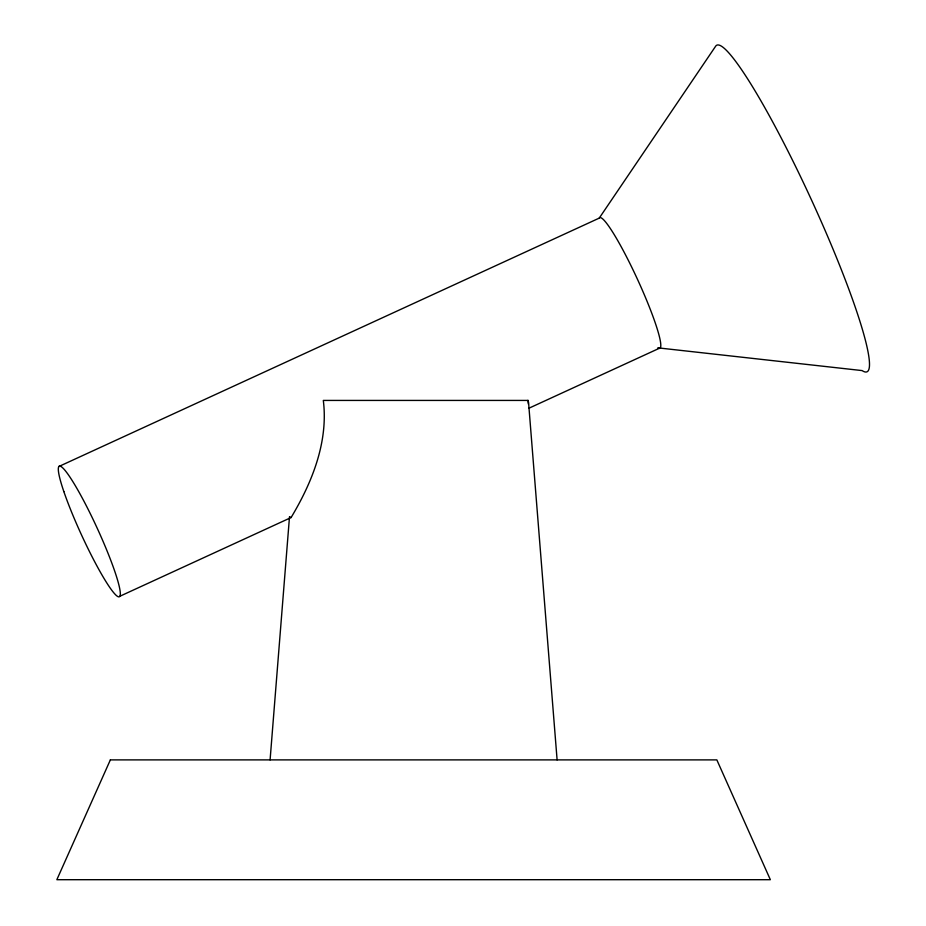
<?xml version="1.0" encoding="UTF-8"?>
<svg xmlns="http://www.w3.org/2000/svg" width="926" height="926" viewBox="0 0 926 926"><rect width="100%" height="100%" fill="white"/><g stroke="black" fill="none" stroke-linecap="round" stroke-linejoin="round"><path stroke-width="1.39" d="M528.433 404.199L527.762 400.426M270.091 759.887L289.502 516.743M119.813 596.275L291.088 517.541C311.923 482.874 328.533 442.026 323.313 400.426L528.399 400.426M599.238 218.119L715.59 46.3A179.725 21.344 65.3 0 1 815.366 208.443A179.725 21.344 65.3 0 1 862.106 370.585L657.842 347.84A71.892 8.542 65.3 0 0 639.148 282.974A71.892 8.542 65.3 0 0 599.238 218.119L58.755 466.554M528.862 408.25L660.296 347.84M289.838 516.997L291.088 517.541M528.514 401.896L557.105 759.887M110.356 759.887L56.845 879.7L770.351 879.7L716.84 759.887L110.356 759.887M63.848 491.59A71.892 8.542 65.3 0 0 117.359 596.275A71.892 8.542 65.3 0 0 86.639 506.383A71.892 8.542 65.3 0 0 63.848 491.59"/></g></svg>
